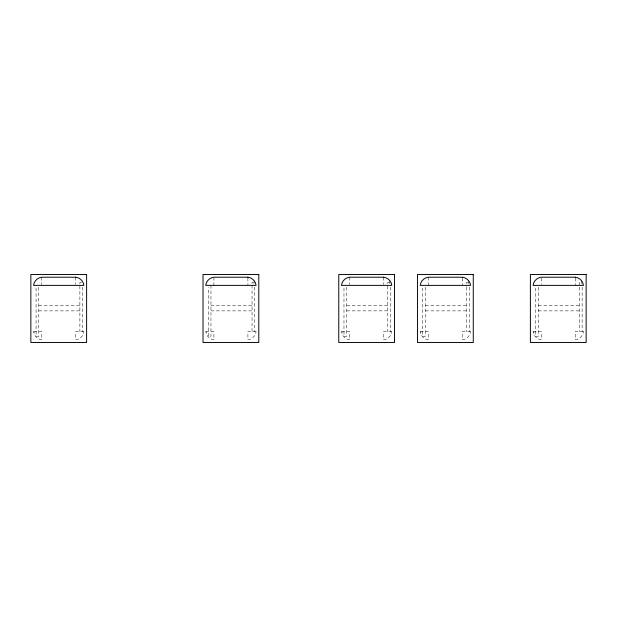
<?xml version="1.0" encoding="UTF-8"?>
<svg xmlns="http://www.w3.org/2000/svg" width="617" height="617" viewBox="0 0 617 617"><rect width="100%" height="100%" fill="white"/><g stroke="black" fill="none" stroke-linecap="round" stroke-linejoin="round"><path stroke-width="0.46" stroke-dasharray="3.08 2.31" d="M81.691 282.393L79.878 282.393L79.878 331.622M253.865 282.393L252.052 282.393L252.052 284.314M389.597 282.393L387.784 282.393L387.784 331.622M468.342 282.393L466.529 282.393L466.529 286.234M38.786 305.43L79.878 305.43M210.968 305.43L252.052 305.43M346.7 305.43L387.784 305.43M425.445 305.43L466.529 305.43M538.325 305.43L579.417 305.43M38.786 310.875L79.878 310.875M210.968 310.875L252.052 310.875M346.7 310.875L387.784 310.875M425.445 310.875L466.529 310.875M538.325 310.875L579.417 310.875M33.573 331.622L41.732 331.622L41.732 339.782A9.178 9.178 0 0 1 33.573 331.622L35.015 333.064M205.746 331.622L213.906 331.622L213.906 339.782A9.178 9.178 0 0 1 205.746 331.622L207.189 333.064M341.479 331.622L349.638 331.622L349.638 339.782A9.178 9.178 0 0 1 341.479 331.622L342.921 333.064M420.223 331.622L428.383 331.622L428.383 339.782A9.178 9.178 0 0 1 420.223 331.622L421.666 333.064M533.111 331.622L541.271 331.622L541.271 339.782A9.178 9.178 0 0 1 533.111 331.622L534.553 333.064M582.132 287.129L582.132 331.622M581.484 280.882L581.484 283.604M579.417 282.393L579.417 286.234M579.417 287.129L579.417 331.622M575.268 278.128L575.268 285.378M541.271 278.128L541.271 284.476M538.325 287.291L538.325 336.365L535.61 336.365L535.61 287.306M469.252 287.129L469.252 331.622M468.604 280.882L468.604 283.604M466.529 287.129L466.529 331.622M462.388 278.128L462.388 285.378M428.383 277.218L428.383 285.378M425.445 287.291L425.445 336.365L422.722 336.365L422.722 287.306M390.507 287.129L390.507 331.622M389.859 280.882L389.859 283.604M383.643 277.218L383.643 284.476M349.638 277.218L349.638 284.476M346.7 287.291L346.7 336.365L343.978 336.365L343.978 287.306M254.775 287.129L254.775 331.622M254.127 280.882L254.127 283.604M252.052 285.231L252.052 331.622M247.911 278.128L247.911 285.378M213.906 277.218L213.906 285.378M210.968 285.378L210.968 336.365L208.245 336.365L208.245 287.306M82.593 287.129L82.593 331.622M75.729 277.218L75.729 284.476M41.732 277.218L41.732 284.476M38.786 287.291L38.786 336.365L36.071 336.365L36.071 287.306M83.889 331.622L75.729 331.622L75.729 339.782A9.178 9.178 0 0 0 83.889 331.622M256.07 331.622L247.911 331.622L247.911 339.782A9.178 9.178 0 0 0 256.07 331.622M391.803 331.622L383.643 331.622L383.643 339.782A9.178 9.178 0 0 0 391.803 331.622M470.547 331.622L462.388 331.622L462.388 339.782A9.178 9.178 0 0 0 470.547 331.622M583.427 331.622L575.268 331.622L575.268 339.782A9.178 9.178 0 0 0 583.427 331.622"/><path stroke-width="0.93" d="M86.611 274.496L30.85 274.496L30.85 342.504L86.611 342.504L86.611 274.496M258.793 274.496L203.032 274.496L203.032 342.504L258.793 342.504L258.793 274.496M394.525 274.496L338.764 274.496L338.764 342.504L394.525 342.504L394.525 274.496M473.27 274.496L417.508 274.496L417.508 342.504L473.27 342.504L473.27 274.496M586.15 274.496L530.389 274.496L530.389 342.504L586.15 342.504L586.15 274.496M75.729 277.218L41.732 277.218A9.178 9.178 0 0 0 33.573 285.378L83.889 285.378A9.178 9.178 0 0 0 75.729 277.218M247.911 277.218L213.906 277.218A9.178 9.178 0 0 0 205.746 285.378L256.07 285.378A9.178 9.178 0 0 0 247.911 277.218M383.643 277.218L349.638 277.218A9.178 9.178 0 0 0 341.479 285.378L391.803 285.378A9.178 9.178 0 0 0 383.643 277.218M462.388 277.218L428.383 277.218A9.178 9.178 0 0 0 420.223 285.378L470.547 285.378A9.178 9.178 0 0 0 462.388 277.218M575.268 277.218L541.271 277.218A9.178 9.178 0 0 0 533.111 285.378L583.427 285.378A9.178 9.178 0 0 0 575.268 277.218"/></g></svg>
